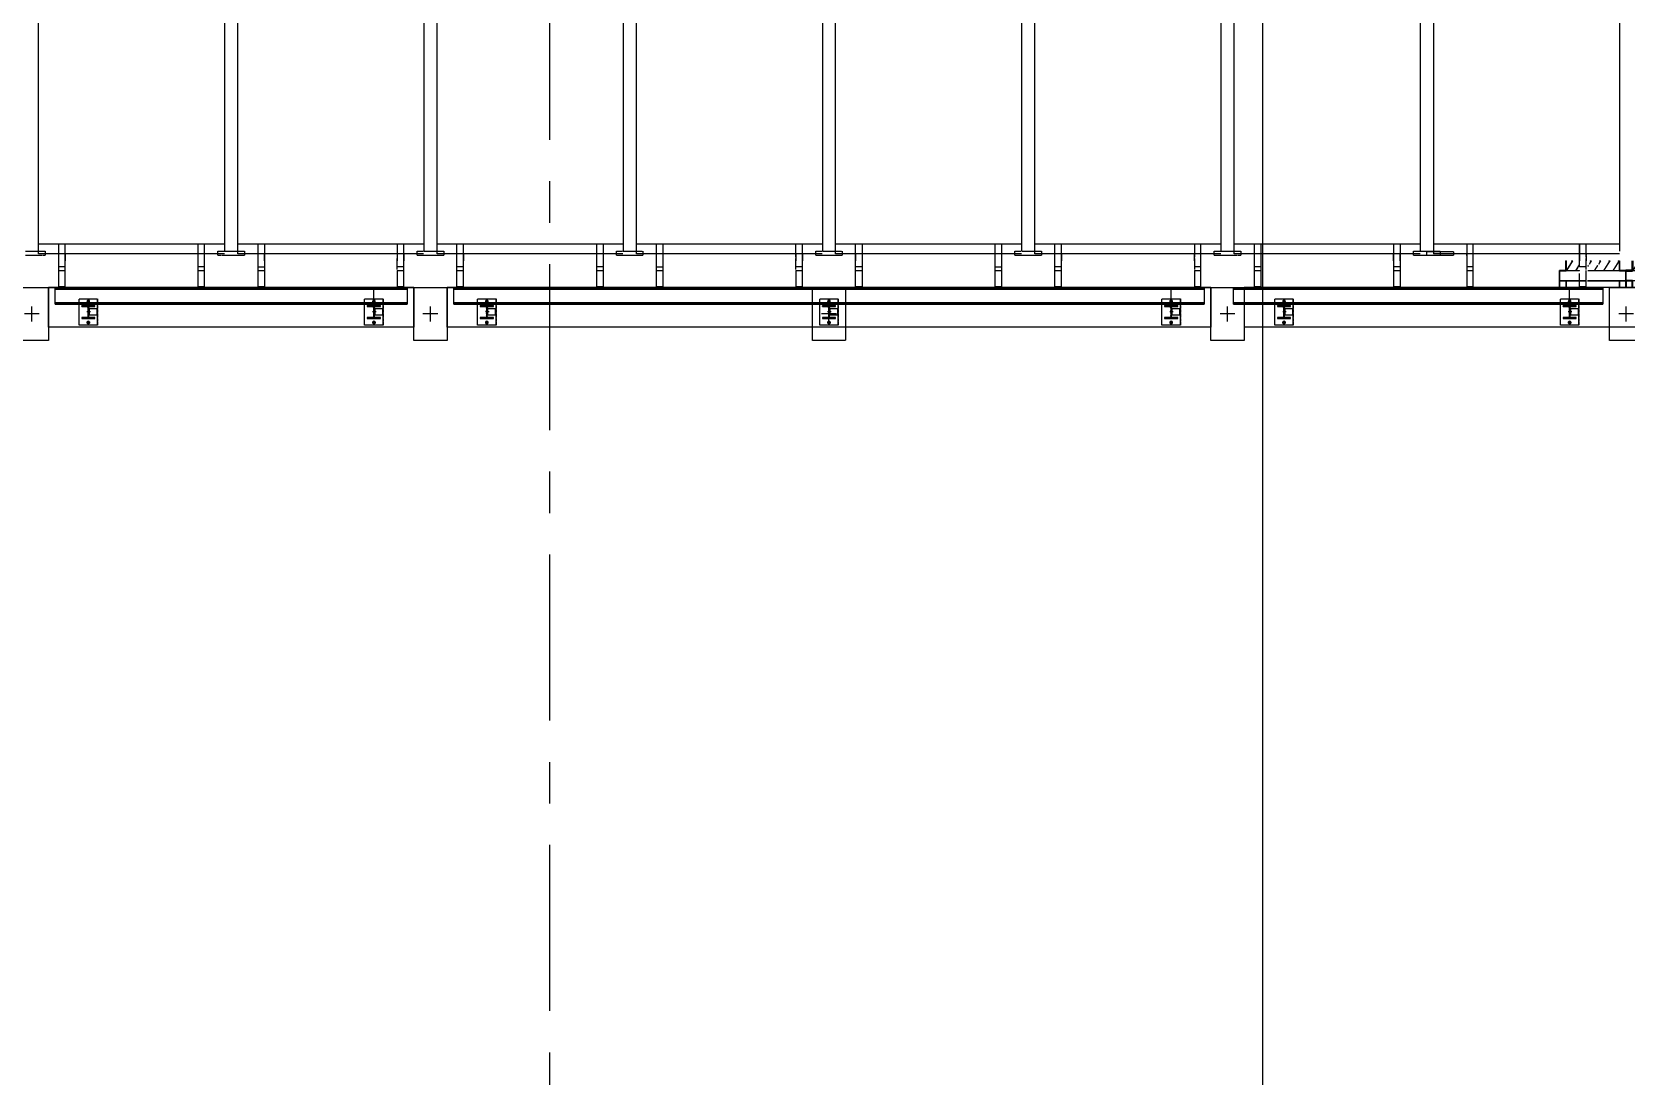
# Model space of a CAD drawing. Header units: millimetres. Extents: x 2519235 to 7246330, y 25937 to 201821.
# Drawn here: x 2849888 to 2861888, y 142746 to 150612 of the extents above; entities that cross this region are included whole.
import ezdxf
from ezdxf.enums import TextEntityAlignment as Align

# ---------------------------------------------------------------- set-up
doc = ezdxf.new("R2010")
doc.units = ezdxf.units.MM
for name, pattern in [('DXK_LINE_DOT2', [3.9198, 1.9599, -1.9599]), ('HIDDEN2', [4.7625, 3.175, -1.5875]), ('TA_GL_005.00000', [13.75, 5, -1.25, 1.25, -1.25, 5]), ('Xref-PLAN-106.940$0$HIDDEN2', [4.7625, 3.175, -1.5875])]:
    doc.linetypes.add(name, pattern=pattern)
for name, color, linetype in [('000 - 0_HIDE_OBJ_FRAMING_DEF_SUB_1', 7, 'Continuous'), ('000 - 0_SYM_DWG_GRID-BUBBLE_MAIN_COLOR_1', 7, 'Continuous'), ('000 - 0_SYM_DWG_GRIDLINE_MAIN_COLOR_251', 7, 'Continuous'), ('000 - EXISTING_CANOPY_MAIN_COLOR_1', 7, 'Continuous'), ('_BOLT-M10', 7, 'Continuous'), ('_C-SC', 7, 'Continuous'), ('_Hatch', 7, 'Continuous'), ('_LOUVER-SB', 7, 'Continuous'), ('_RCW03', 7, 'Continuous'), ('A-GENM', 7, 'Continuous'), ('A-GLAZ-CURT', 7, 'Continuous'), ('Xref-PLAN-106.940$0$_C400-250', 7, 'Continuous'), ('Xref-PLAN-106.940$0$_Col-BOTTOM', 7, 'Xref-PLAN-106.940$0$HIDDEN2'), ('Xref-PLAN-106.940$0$_PP-Dim', 7, 'Continuous')]:
    doc.layers.add(name, color=color, linetype=linetype)
doc.styles.add('Arial', font='arial.ttf', dxfattribs={"height": 300})
doc.styles.add('TA', font='', dxfattribs={"height": 4.5})
doc.styles.get('TA').set_extended_font_data('Cordia New')

# ---------------------------------------------------------------- blocks, each defined once
blk = doc.blocks.new('DPA_CP_Entrance Louver Grill Vertical - Louver Grill Vertical Z-27946342-ENTRANCE 1 - LOWER ROOF LEVEL PLAN')
at = {"layer": '000 - 0_HIDE_OBJ_FRAMING_DEF_SUB_1', "color": 7, "lineweight": 35}
for p, q in [((-702, 127), (-750, 127)), ((-750, 127), (-750, 125)), ((-750, 125), (-700, 125)), ((-700, 200), (-702, 200)), ((-702, 200), (-702, 127)), ((-700, 125), (-700, 200)), ((702, 200), (700, 200)), ((700, 200), (700, 125)), ((700, 125), (750, 125)), ((702, 127), (702, 200)), ((750, 127), (702, 127)), ((750, 125), (750, 127)), ((-700, 50), (-750, 50)), ((-750, 50), (-750, 0)), ((-700, 0), (-700, 50)), ((750, 50), (700, 50)), ((700, 50), (700, 0)), ((700, 0), (750, 0)), ((750, 0), (750, 50))]:
    blk.add_line(p, q, dxfattribs=at)
at = {"layer": '000 - 0_HIDE_OBJ_FRAMING_DEF_SUB_1', "color": 7}
for p, q in [((-750, 50), (-750, 125)), ((750, 125), (-750, 125)), ((750, 125), (750, 50)), ((750, 50), (-750, 50))]:
    blk.add_line(p, q, dxfattribs=at)
blk = doc.blocks.new('DPA_CP_Entrance Louver Grill Vertical - Louver Grill Vertical Z-V2-ENTRANCE 1 - LOWER ROOF LEVEL PLAN')
at = {"layer": '000 - 0_HIDE_OBJ_FRAMING_DEF_SUB_1', "color": 7, "lineweight": 35}
for p, q in [((-702, 127), (-750, 127)), ((-750, 127), (-750, 125)), ((-750, 125), (-700, 125)), ((-700, 200), (-702, 200)), ((-702, 200), (-702, 127)), ((-700, 125), (-700, 200)), ((702, 200), (700, 200)), ((700, 200), (700, 125)), ((700, 125), (750, 125)), ((702, 127), (702, 200)), ((750, 127), (702, 127)), ((750, 125), (750, 127)), ((-700, 50), (-750, 50)), ((-750, 50), (-750, 0)), ((-750, 0), (-700, 0)), ((-700, 0), (-700, 50)), ((750, 50), (700, 50)), ((700, 50), (700, 0)), ((750, 0), (750, 50))]:
    blk.add_line(p, q, dxfattribs=at)
at = {"layer": '000 - 0_HIDE_OBJ_FRAMING_DEF_SUB_1', "color": 7}
for p, q in [((-750, 50), (-750, 125)), ((750, 125), (-750, 125)), ((750, 125), (750, 50)), ((750, 50), (-750, 50))]:
    blk.add_line(p, q, dxfattribs=at)
blk = doc.blocks.new('GM_Louver Grill Vertical Z1 - Z Profile-27946408-ENTRANCE 1 - LOWER ROOF LEVEL PLAN')
at = {"layer": '000 - 0_HIDE_OBJ_FRAMING_DEF_SUB_1', "color": 7, "lineweight": 9}
for p, q in [((46, 73), (0, 0)), ((0, 0), (30, 0)), ((4, 2), (50, 75)), ((30, 2), (4, 2)), ((30, 0), (30, 2)), ((50, 75), (40, 75)), ((40, 75), (40, 73)), ((40, 73), (46, 73))]:
    blk.add_line(p, q, dxfattribs=at)
blk = doc.blocks.new('DPA_CP_Entrance Louver Grill Vertical - Louver Grill Vertical Z-27953553-ENTRANCE 1 - LOWER ROOF LEVEL PLAN')
at = {"layer": '000 - 0_HIDE_OBJ_FRAMING_DEF_SUB_1', "color": 7, "lineweight": 35}
for p, q in [((-652, 127), (-700, 127)), ((-700, 127), (-700, 125)), ((-700, 125), (-650, 125)), ((-650, 200), (-652, 200)), ((-652, 200), (-652, 127)), ((-650, 125), (-650, 200)), ((652, 200), (650, 200)), ((650, 200), (650, 125)), ((650, 125), (700, 125)), ((652, 127), (652, 200)), ((700, 127), (652, 127)), ((700, 125), (700, 127)), ((-650, 50), (-700, 50)), ((-700, 50), (-700, 0)), ((-700, 0), (-650, 0)), ((-650, 0), (-650, 50)), ((700, 50), (650, 50)), ((650, 50), (650, 0)), ((650, 0), (700, 0)), ((700, 0), (700, 50))]:
    blk.add_line(p, q, dxfattribs=at)
at = {"layer": '000 - 0_HIDE_OBJ_FRAMING_DEF_SUB_1', "color": 7}
for p, q in [((-700, 50), (-700, 125)), ((700, 125), (-700, 125)), ((700, 125), (700, 50)), ((700, 50), (-700, 50))]:
    blk.add_line(p, q, dxfattribs=at)
blk = doc.blocks.new('DPA_CP_Entrance Louver Grill Vertical - Louver Grill Vertical Z-27954336-ENTRANCE 1 - LOWER ROOF LEVEL PLAN')
at = {"layer": '000 - 0_HIDE_OBJ_FRAMING_DEF_SUB_1', "color": 7}
for p, q in [((-202, 127), (-250, 127)), ((-250, 127), (-250, 125)), ((-250, 125), (-250, 127)), ((-250, 127), (-202, 127)), ((-250, 125), (-200, 125)), ((-200, 125), (-250, 125)), ((-250, 50), (-250, 125)), ((-250, 125), (-250, 50)), ((-99, 125), (-250, 125)), ((-99, 125), (-250, 125)), ((-250, 50), (-250, 125)), ((-250, 125), (-250, 50)), ((-99, 125), (-250, 125)), ((-99, 125), (-250, 125)), ((-200, 200), (-202, 200)), ((-202, 200), (-202, 127)), ((-202, 127), (-202, 200)), ((-202, 200), (-200, 200)), ((-200, 125), (-200, 200)), ((-200, 200), (-200, 125)), ((250, 125), (-36, 125)), ((250, 125), (-36, 125)), ((250, 125), (-36, 125)), ((250, 125), (-36, 125)), ((202, 200), (200, 200)), ((200, 200), (200, 125)), ((200, 125), (200, 200)), ((200, 200), (202, 200)), ((200, 125), (250, 125)), ((250, 125), (200, 125)), ((202, 127), (202, 200)), ((202, 200), (202, 127)), ((250, 127), (202, 127)), ((202, 127), (250, 127)), ((250, 125), (250, 127)), ((250, 127), (250, 125)), ((250, 50), (250, 125)), ((250, 125), (250, 50)), ((250, 50), (250, 125)), ((250, 125), (250, 50)), ((-250, 50), (-250, 0)), ((-200, 50), (-250, 50)), ((-250, 50), (-200, 50)), ((-250, 0), (-250, 50)), ((-250, 50), (-99, 50)), ((-99, 50), (-250, 50)), ((-250, 50), (-49, 50)), ((-49, 50), (-250, 50)), ((-250, 0), (-200, 0)), ((-200, 0), (-250, 0)), ((-200, 0), (-200, 50)), ((-200, 50), (-200, 0)), ((-39, 50), (250, 50)), ((250, 50), (-39, 50)), ((-39, 50), (250, 50)), ((250, 50), (-39, 50)), ((200, 50), (200, 0)), ((250, 50), (200, 50)), ((200, 50), (250, 50)), ((200, 0), (200, 50)), ((200, 0), (250, 0)), ((250, 0), (200, 0)), ((250, 0), (250, 50)), ((250, 50), (250, 0))]:
    blk.add_line(p, q, dxfattribs=at)
blk = doc.blocks.new('DPA_CP_Entrance Louver Grill Vertical - Louver Grill Vertical Z-27954203-ENTRANCE 1 - LOWER ROOF LEVEL PLAN')
at = {"layer": '000 - 0_HIDE_OBJ_FRAMING_DEF_SUB_1', "color": 7}
for p, q in [((-750, 127), (-750, 125)), ((-750, 125), (-750, 127)), ((-750, 125), (-744, 125)), ((-744, 125), (-750, 125)), ((-750, 50), (-750, 125)), ((-750, 125), (-750, 50)), ((-744, 125), (-750, 125)), ((-744, 125), (-750, 125)), ((-750, 50), (-750, 125)), ((-750, 125), (-750, 50)), ((-744, 125), (-750, 125)), ((-744, 125), (-750, 125)), ((-750, 50), (-750, 0)), ((-750, 0), (-750, 50))]:
    blk.add_line(p, q, dxfattribs=at)
blk = doc.blocks.new('GM_Louver Grill Vertical Z1 - Z Profile-27954269-ENTRANCE 1 - LOWER ROOF LEVEL PLAN')
at = {"layer": '000 - 0_HIDE_OBJ_FRAMING_DEF_SUB_1', "color": 7, "lineweight": 9}
for p, q in [((46, 73), (0, 0)), ((0, 0), (46, 73)), ((0, 0), (30, 0)), ((30, 0), (0, 0)), ((4, 2), (50, 75)), ((50, 75), (4, 2)), ((30, 2), (4, 2)), ((4, 2), (30, 2)), ((30, 0), (30, 2)), ((30, 2), (30, 0)), ((50, 75), (40, 75)), ((40, 75), (40, 73)), ((40, 73), (40, 75)), ((40, 75), (50, 75)), ((40, 73), (46, 73)), ((46, 73), (40, 73))]:
    blk.add_line(p, q, dxfattribs=at)
blk = doc.blocks.new('GM_Louver Grill Vertical Z1 - Z Profile-V106-ENTRANCE 1 - LOWER ROOF LEVEL PLAN')
at = {"layer": '000 - 0_HIDE_OBJ_FRAMING_DEF_SUB_1', "color": 7, "lineweight": 9}
for p, q in [((25, 39), (0, 0)), ((0, 0), (25, 39)), ((0, 0), (30, 0)), ((30, 0), (0, 0)), ((4, 2), (27, 39)), ((27, 39), (4, 2)), ((30, 2), (4, 2)), ((4, 2), (30, 2)), ((30, 0), (30, 2)), ((30, 2), (30, 0)), ((46, 73), (32, 51)), ((32, 51), (46, 73)), ((35, 51), (50, 75)), ((50, 75), (35, 51)), ((50, 75), (40, 75)), ((40, 75), (40, 73)), ((40, 73), (40, 75)), ((40, 75), (50, 75)), ((40, 73), (46, 73)), ((46, 73), (40, 73))]:
    blk.add_line(p, q, dxfattribs=at)
blk = doc.blocks.new('GM_Louver Grill Vertical Z1 - Z Profile-V107-ENTRANCE 1 - LOWER ROOF LEVEL PLAN')
at = {"layer": '000 - 0_HIDE_OBJ_FRAMING_DEF_SUB_1', "color": 7, "lineweight": 9}
for p, q in [((24, 33), (27, 39)), ((25, 39), (24, 37)), ((24, 37), (25, 39)), ((27, 39), (24, 33)), ((30, 2), (24, 2)), ((24, 2), (30, 2)), ((24, 0), (30, 0)), ((30, 0), (24, 0)), ((30, 0), (30, 2)), ((30, 2), (30, 0)), ((46, 73), (32, 51)), ((32, 51), (46, 73)), ((35, 51), (50, 75)), ((50, 75), (35, 51)), ((50, 75), (40, 75)), ((40, 75), (40, 73)), ((40, 73), (40, 75)), ((40, 75), (50, 75)), ((40, 73), (46, 73)), ((46, 73), (40, 73))]:
    blk.add_line(p, q, dxfattribs=at)
blk = doc.blocks.new('GM_Louver Grill Vertical Z1 - Z Profile-V108-ENTRANCE 1 - LOWER ROOF LEVEL PLAN')
at = {"layer": '000 - 0_HIDE_OBJ_FRAMING_DEF_SUB_1', "color": 7, "lineweight": 9}
for p, q in [((31, 49), (0, 0)), ((0, 0), (31, 49)), ((0, 0), (30, 0)), ((30, 0), (0, 0)), ((4, 2), (31, 45)), ((31, 45), (4, 2)), ((30, 2), (4, 2)), ((4, 2), (30, 2)), ((30, 0), (30, 2)), ((30, 2), (30, 0))]:
    blk.add_line(p, q, dxfattribs=at)
blk = doc.blocks.new('A$C7e7c92b9')
at = {"layer": 'A-GENM', "color": 7, "lineweight": 9, "rotation": 180}
for p in [(118720, 9933), (118794, 9933), (118867, 9933), (118941, 9933), (119014, 9933), (119088, 9933), (119161, 9933), (119235, 9933), (119308, 9933), (119382, 9933), (119455, 9933), (119529, 9933), (119603, 9933), (119676, 9933), (119750, 9933), (119823, 9933), (119897, 9933), (119970, 9933), (120120, 9933), (120195, 9933), (120270, 9933), (120345, 9933), (120420, 9933), (120495, 9933), (120570, 9933), (120645, 9933), (120720, 9933), (120795, 9933), (120870, 9933), (120945, 9933), (121020, 9933), (121095, 9933), (121170, 9933), (121245, 9933), (121320, 9933), (121395, 9933), (121470, 9933), (121620, 9933), (121695, 9933), (121770, 9933), (121845, 9933), (121920, 9933), (121995, 9933), (122070, 9933), (122145, 9933), (122220, 9933), (122295, 9933), (122370, 9933), (122445, 9933), (122520, 9933), (122595, 9933), (122670, 9933), (122745, 9933), (122820, 9933), (122895, 9933), (122970, 9933), (123120, 9933), (123195, 9933), (123270, 9933), (123345, 9933), (123420, 9933), (123495, 9933), (123570, 9933), (123645, 9933), (123720, 9933), (123795, 9933), (123870, 9933), (123945, 9933), (124020, 9933), (124095, 9933), (124170, 9933), (124245, 9933), (124320, 9933), (124395, 9933), (124470, 9933), (124620, 9933), (124695, 9933), (124770, 9933), (124845, 9933), (124920, 9933), (124995, 9933), (125070, 9933), (125145, 9933), (125220, 9933), (125295, 9933), (125370, 9933), (125445, 9933), (125520, 9933), (125595, 9933), (125670, 9933), (125745, 9933), (125820, 9933), (125895, 9933), (125970, 9933), (126120, 9933), (126195, 9933), (126270, 9933), (126345, 9933), (126420, 9933), (126495, 9933), (126570, 9933), (126645, 9933), (126720, 9933), (126795, 9933), (126870, 9933), (126945, 9933), (127020, 9933), (127095, 9933), (127170, 9933), (127245, 9933), (127320, 9933), (127395, 9933), (127470, 9933)]:
    blk.add_blockref('GM_Louver Grill Vertical Z1 - Z Profile-27946408-ENTRANCE 1 - LOWER ROOF LEVEL PLAN', p, dxfattribs=at)
at = {"layer": 'A-GENM', "color": 7, "rotation": 180}
for name, p in [('GM_Louver Grill Vertical Z1 - Z Profile-27954269-ENTRANCE 1 - LOWER ROOF LEVEL PLAN', (127620, 9933)), ('GM_Louver Grill Vertical Z1 - Z Profile-27954269-ENTRANCE 1 - LOWER ROOF LEVEL PLAN', (127690, 9933)), ('GM_Louver Grill Vertical Z1 - Z Profile-V106-ENTRANCE 1 - LOWER ROOF LEVEL PLAN', (127760, 9933)), ('GM_Louver Grill Vertical Z1 - Z Profile-V107-ENTRANCE 1 - LOWER ROOF LEVEL PLAN', (127830, 9933)), ('GM_Louver Grill Vertical Z1 - Z Profile-V108-ENTRANCE 1 - LOWER ROOF LEVEL PLAN', (127900, 9933)), ('GM_Louver Grill Vertical Z1 - Z Profile-27954269-ENTRANCE 1 - LOWER ROOF LEVEL PLAN', (127970, 9933))]:
    blk.add_blockref(name, p, dxfattribs=at)
at = {"layer": 'A-GLAZ-CURT', "color": 7, "rotation": 180}
for name, p in [('DPA_CP_Entrance Louver Grill Vertical - Louver Grill Vertical Z-27953553-ENTRANCE 1 - LOWER ROOF LEVEL PLAN', (119320, 10058)), ('DPA_CP_Entrance Louver Grill Vertical - Louver Grill Vertical Z-27946342-ENTRANCE 1 - LOWER ROOF LEVEL PLAN', (120770, 10058)), ('DPA_CP_Entrance Louver Grill Vertical - Louver Grill Vertical Z-V2-ENTRANCE 1 - LOWER ROOF LEVEL PLAN', (122270, 10058)), ('DPA_CP_Entrance Louver Grill Vertical - Louver Grill Vertical Z-27946342-ENTRANCE 1 - LOWER ROOF LEVEL PLAN', (123770, 10058)), ('DPA_CP_Entrance Louver Grill Vertical - Louver Grill Vertical Z-V2-ENTRANCE 1 - LOWER ROOF LEVEL PLAN', (125270, 10058)), ('DPA_CP_Entrance Louver Grill Vertical - Louver Grill Vertical Z-27946342-ENTRANCE 1 - LOWER ROOF LEVEL PLAN', (126770, 10058)), ('DPA_CP_Entrance Louver Grill Vertical - Louver Grill Vertical Z-27954203-ENTRANCE 1 - LOWER ROOF LEVEL PLAN', (126770, 10058)), ('DPA_CP_Entrance Louver Grill Vertical - Louver Grill Vertical Z-27954336-ENTRANCE 1 - LOWER ROOF LEVEL PLAN', (127770, 10058))]:
    blk.add_blockref(name, p, dxfattribs=at)
blk = doc.blocks.new('Xref-PLAN-106.940$0$_C400-250')
at = {"color": 7}
blk.add_lwpolyline([(125, 0), (125, -400), (-125, -400), (-125, 0)], close=True, dxfattribs=at)
at = {"layer": 'Defpoints', "color": 7}
for p, q in [((-56, -200), (56, -200)), ((0, -144), (0, -256))]:
    blk.add_line(p, q, dxfattribs=at)
blk = doc.blocks.new('Xref-PLAN-106.940')
at = {"layer": 'Xref-PLAN-106.940$0$_PP-Dim', "color": 7}
for p, q in [((124644, 10358), (130394, 10358)), ((130644, 10358), (136394, 10358)), ((136644, 10358), (139394, 10358)), ((124644, 10058), (130394, 10058)), ((130644, 10058), (136394, 10058)), ((136644, 10058), (139394, 10058))]:
    blk.add_line(p, q, dxfattribs=at)
at = {"layer": 'Xref-PLAN-106.940$0$_C400-250', "color": 7}
for p in [(130519, 10458), (136519, 10458), (139519, 10458)]:
    blk.add_blockref('Xref-PLAN-106.940$0$_C400-250', p, dxfattribs=at)
at = {"layer": 'Xref-PLAN-106.940$0$_Col-BOTTOM', "color": 7}
for p in [(127519, 10458), (133519, 10458)]:
    blk.add_blockref('Xref-PLAN-106.940$0$_C400-250', p, dxfattribs=at)
blk = doc.blocks.new('_C-SC')
at = {"layer": '_Hatch'}
h = blk.add_hatch(dxfattribs=at)
h.set_pattern_fill('STEEL', scale=1.5)
h.set_pattern_definition([(45, (-1941.0177, -2436.031), (-3.367596, 3.367596), []), (45, (-1941.0177, -2433.6497), (-3.367596, 3.367596), [])])
h.paths.add_polyline_path([(3, 67), (3, 3, 0.414214), (13, -7), (50, -7), (50, -15), (-50, -15), (-50, -7), (-13, -7, 0.414214), (-3, 3), (-3, 67, 0.414214), (-13, 77), (-50, 77), (-50, 85), (50, 85), (50, 77), (13, 77, 0.414214)])
at = {"color": 7, "linetype": 'Continuous'}
for p, q in [((70, 135), (-70, 135)), ((-70, 135), (-70, -25)), ((70, 135), (70, -25))]:
    blk.add_line(p, q, dxfattribs=at)
at = {"color": 7, "linetype": 'DXK_LINE_DOT2'}
for p, q in [((-70, 135), (-70, -25)), ((70, 135), (-70, 135)), ((70, -25), (70, 135))]:
    blk.add_line(p, q, dxfattribs=at)
at = {"color": 7, "linetype": 'HIDDEN2'}
for p, q in [((-70, -25), (-70, -65)), ((-70, -30), (-70, -65)), ((-70, -65), (70, -65)), ((-70, -65), (70, -65)), ((70, -65), (70, -25)), ((70, -30), (70, -65))]:
    blk.add_line(p, q, dxfattribs=at)
at = {"color": 7}
blk.add_lwpolyline([(-50, 85), (50, 85), (50, 77), (13, 77, 0.414214), (3, 67), (3, 3, 0.414214), (13, -7), (50, -7), (50, -15), (-50, -15), (-50, -7), (-13, -7, 0.414214), (-3, 3), (-3, 67, 0.414214), (-13, 77), (-50, 77)], format="xyb", close=True, dxfattribs=at)
for points in [[(63, 60), (3, 60), (3, 10), (63, 10)], [(63, 60), (8, 60), (8, 10), (63, 10)]]:
    blk.add_lwpolyline(points, close=True, dxfattribs=at)
at = {"layer": '_BOLT-M10', "color": 7}
for p, q in [((0, 128), (0, 102)), ((-12, 115), (12, 115)), ((16, 35), (-10, 35)), ((3, 42), (-3, 42)), ((3, 28), (-3, 28)), ((8, 42), (3, 42)), ((8, 28), (3, 28))]:
    blk.add_line(p, q, dxfattribs=at)
blk.add_lwpolyline([(-8, 110), (0, 106), (8, 110), (8, 120), (0, 124), (-8, 120)], close=True, dxfattribs=at)
for radius in [10, 6.93]:
    blk.add_circle((0, 115), radius, dxfattribs=at)
at = {"layer": 'Defpoints', "color": 7}
for p, q in [((6, -6), (-6, 6)), ((-6, -6), (6, 6))]:
    blk.add_line(p, q, dxfattribs=at)
at = {"layer": 'Defpoints', "color": 7, "linetype": 'HIDDEN2'}
for p, q in [((-12, -45), (12, -45)), ((0, -58), (0, -32))]:
    blk.add_line(p, q, dxfattribs=at)
blk.add_lwpolyline([(-8, -40), (0, -36), (8, -40), (8, -50), (0, -54), (-8, -50)], close=True, dxfattribs=at)
for radius in [10, 6.93]:
    blk.add_circle((0, -45), radius, dxfattribs=at)
blk = doc.blocks.new('*U413')
at = {"color": 7}
for p, q in [((2531, -25), (-250, -25)), ((-250, -145), (-250, -25)), ((-250, -30), (2531, -30)), ((-250, -35), (2531, -35)), ((2531, -25), (2531, -145)), ((-250, -135), (2531, -135)), ((-250, -140), (2531, -140)), ((-250, -145), (2531, -145))]:
    blk.add_line(p, q, dxfattribs=at)
at = {"layer": 'Defpoints', "color": 7}
for p, q in [((6, -6), (-6, 6)), ((-6, -6), (6, 6)), ((0, 0), (0, -145))]:
    blk.add_line(p, q, dxfattribs=at)
blk = doc.blocks.new('*U416')
at = {"color": 7}
for p, q in [((5400, -25), (-250, -25)), ((-250, -145), (-250, -25)), ((-250, -30), (5400, -30)), ((-250, -35), (5400, -35)), ((5400, -25), (5400, -145)), ((-250, -135), (5400, -135)), ((-250, -140), (5400, -140)), ((-250, -145), (5400, -145))]:
    blk.add_line(p, q, dxfattribs=at)
at = {"layer": 'Defpoints', "color": 7}
for p, q in [((6, -6), (-6, 6)), ((-6, -6), (6, 6)), ((0, 0), (0, -145))]:
    blk.add_line(p, q, dxfattribs=at)
blk = doc.blocks.new('*U415')
at = {"color": 7}
for p, q in [((2400, -25), (-250, -25)), ((-250, -145), (-250, -25)), ((-250, -30), (2400, -30)), ((-250, -35), (2400, -35)), ((2400, -25), (2400, -145)), ((-250, -135), (2400, -135)), ((-250, -140), (2400, -140)), ((-250, -145), (2400, -145))]:
    blk.add_line(p, q, dxfattribs=at)
at = {"layer": 'Defpoints', "color": 7}
for p, q in [((6, -6), (-6, 6)), ((-6, -6), (6, 6)), ((0, 0), (0, -145))]:
    blk.add_line(p, q, dxfattribs=at)
blk = doc.blocks.new('A$C53fc0519')
at = {"layer": '000 - EXISTING_CANOPY_MAIN_COLOR_1', "color": 7}
for p, q in [((10500, -13148), (10550, -13148)), ((10500, -13148), (10500, -13275)), ((10500, -13153), (10550, -13153)), ((10550, -13148), (10550, -13252)), ((11350, -13148), (11400, -13148)), ((11350, -13148), (11350, -13475)), ((11350, -13153), (11400, -13153)), ((11400, -13475), (11400, -13148)), ((11900, -13148), (11950, -13148)), ((11900, -13475), (11900, -13148)), ((11900, -13153), (11950, -13153)), ((11950, -13475), (11950, -13148)), ((13000, -13148), (12950, -13148)), ((12950, -13475), (12950, -13148)), ((12950, -13153), (13000, -13153)), ((13000, -13475), (13000, -13148)), ((13400, -13148), (13450, -13148)), ((13400, -13148), (13400, -13475)), ((13400, -13153), (13450, -13153)), ((13450, -13275), (13450, -13148)), ((14500, -13148), (14450, -13148)), ((14450, -13148), (14450, -13475)), ((14450, -13153), (14500, -13153)), ((14500, -13148), (14500, -13475)), ((14900, -13148), (14950, -13148)), ((14900, -13148), (14900, -13475)), ((14900, -13153), (14950, -13153)), ((14950, -13148), (14950, -13475)), ((15950, -13148), (16000, -13148)), ((15950, -13475), (15950, -13148)), ((15950, -13153), (16000, -13153)), ((16000, -13148), (16000, -13475)), ((16400, -13148), (16450, -13148)), ((16400, -13148), (16400, -13475)), ((16400, -13153), (16450, -13153)), ((16450, -13275), (16450, -13148)), ((17450, -13148), (17500, -13148)), ((17450, -13475), (17450, -13148)), ((17450, -13153), (17500, -13153)), ((17500, -13475), (17500, -13148)), ((17900, -13148), (17950, -13148)), ((17900, -13475), (17900, -13148)), ((17900, -13153), (17950, -13153)), ((17950, -13475), (17950, -13148)), ((19000, -13148), (18950, -13148)), ((18950, -13148), (18950, -13475)), ((18950, -13153), (19000, -13153)), ((19000, -13148), (19000, -13475)), ((19400, -13148), (19450, -13148)), ((19400, -13148), (19400, -13475)), ((19400, -13153), (19450, -13153)), ((19450, -13275), (19450, -13148)), ((20450, -13148), (20500, -13148)), ((20450, -13475), (20450, -13148)), ((20450, -13153), (20500, -13153)), ((20500, -13475), (20500, -13148)), ((20900, -13148), (20950, -13148)), ((20900, -13148), (20900, -13475)), ((20900, -13153), (20950, -13153)), ((20950, -13475), (20950, -13148)), ((21950, -13148), (22000, -13148)), ((21950, -13148), (21950, -13475)), ((21950, -13153), (22000, -13153)), ((22000, -13475), (22000, -13148)), ((10500, -13283), (10500, -13367)), ((10500, -13303), (10550, -13303)), ((10550, -13303), (10550, -13475)), ((11350, -13273), (11400, -13273)), ((11350, -13303), (11400, -13303)), ((11900, -13273), (11950, -13273)), ((11900, -13303), (11950, -13303)), ((12950, -13273), (13000, -13273)), ((12950, -13303), (13000, -13303)), ((13400, -13273), (13450, -13273)), ((13400, -13303), (13450, -13303)), ((13450, -13367), (13450, -13283)), ((14450, -13273), (14500, -13273)), ((14450, -13303), (14500, -13303)), ((14900, -13273), (14950, -13273)), ((14950, -13303), (14900, -13303)), ((15950, -13273), (16000, -13273)), ((15950, -13303), (16000, -13303)), ((16400, -13273), (16450, -13273)), ((16400, -13303), (16450, -13303)), ((16450, -13283), (16450, -13367)), ((17450, -13273), (17500, -13273)), ((17500, -13303), (17450, -13303)), ((17900, -13273), (17950, -13273)), ((17900, -13303), (17950, -13303)), ((18950, -13273), (19000, -13273)), ((18950, -13303), (19000, -13303)), ((19400, -13273), (19450, -13273)), ((19400, -13303), (19450, -13303)), ((19450, -13283), (19450, -13367)), ((20450, -13273), (20500, -13273)), ((20500, -13303), (20450, -13303)), ((20900, -13273), (20950, -13273)), ((20900, -13303), (20950, -13303)), ((21950, -13273), (22000, -13273)), ((21950, -13303), (22000, -13303)), ((10250, -15750), (10250, -13422)), ((10251, -13400), (10265, -13400)), ((10267, -13400), (10340, -13400)), ((10342, -13400), (10415, -13400)), ((10400, -13400), (10415, -13400)), ((10417, -13400), (10490, -13400)), ((10417, -13400), (10490, -13400)), ((10492, -13400), (10500, -13400)), ((10492, -13400), (10565, -13400)), ((10500, -13384), (10500, -13349)), ((10500, -13375), (10500, -13475)), ((10500, -13400), (10500, -13388)), ((10550, -13347), (10550, -13400)), ((10550, -13400), (10550, -13347)), ((10550, -13475), (10550, -13403)), ((10567, -13400), (10640, -13400)), ((10642, -13400), (10715, -13400)), ((10717, -13400), (10790, -13400)), ((10792, -13400), (10865, -13400)), ((10867, -13400), (10940, -13400)), ((10942, -13400), (11015, -13400)), ((11017, -13400), (11090, -13400)), ((11092, -13400), (11165, -13400)), ((11167, -13400), (11240, -13400)), ((11242, -13400), (11315, -13400)), ((11317, -13400), (11390, -13400)), ((11350, -13348), (11350, -13400)), ((11392, -13400), (11465, -13400)), ((11400, -13384), (11400, -13349)), ((11400, -13388), (11400, -13400)), ((11467, -13400), (11540, -13400)), ((11546, -13390), (11500, -13390)), ((11500, -13417), (11500, -13390)), ((11500, -13417), (11529, -13417)), ((11531, -13417), (11604, -13417)), ((11542, -13400), (11615, -13400)), ((11621, -13390), (11549, -13390)), ((11600, -13420), (11600, -13390)), ((11602, -13420), (11600, -13420)), ((11651, -13420), (11605, -13420)), ((11606, -13417), (11651, -13417)), ((11617, -13400), (11650, -13400)), ((11651, -13390), (11624, -13390)), ((11650, -15750), (11650, -13400)), ((11749, -13390), (11653, -13390)), ((11653, -13417), (11700, -13417)), ((11749, -13420), (11653, -13420)), ((11700, -13390), (11700, -13417)), ((11750, -15750), (11750, -13422)), ((11771, -13390), (11751, -13390)), ((11751, -13400), (11765, -13400)), ((11752, -13420), (11751, -13420)), ((11800, -13420), (11755, -13420)), ((11767, -13400), (11840, -13400)), ((11800, -13390), (11774, -13390)), ((11800, -13390), (11800, -13420)), ((11842, -13400), (11915, -13400)), ((11900, -13347), (11900, -13400)), ((11917, -13400), (11990, -13400)), ((11950, -13348), (11950, -13400)), ((11992, -13400), (12065, -13400)), ((12067, -13400), (12140, -13400)), ((12142, -13400), (12215, -13400)), ((12217, -13400), (12290, -13400)), ((12292, -13400), (12365, -13400)), ((12367, -13400), (12440, -13400)), ((12442, -13400), (12515, -13400)), ((12517, -13400), (12590, -13400)), ((12592, -13400), (12665, -13400)), ((12667, -13400), (12740, -13400)), ((12742, -13400), (12815, -13400)), ((12817, -13400), (12890, -13400)), ((12892, -13400), (12965, -13400)), ((12950, -13400), (12950, -13347)), ((12967, -13400), (13040, -13400)), ((13000, -13400), (13000, -13348)), ((13042, -13400), (13115, -13400)), ((13121, -13390), (13100, -13390)), ((13100, -13420), (13100, -13390)), ((13102, -13420), (13100, -13420)), ((13151, -13420), (13105, -13420)), ((13117, -13400), (13150, -13400)), ((13151, -13390), (13124, -13390)), ((13150, -13400), (13150, -15750)), ((13249, -13390), (13153, -13390)), ((13249, -13420), (13153, -13420)), ((13250, -15750), (13250, -13422)), ((13271, -13390), (13251, -13390)), ((13251, -13400), (13265, -13400)), ((13252, -13420), (13251, -13420)), ((13300, -13420), (13255, -13420)), ((13267, -13400), (13340, -13400)), ((13300, -13390), (13274, -13390)), ((13300, -13390), (13300, -13420)), ((13342, -13400), (13415, -13400)), ((13400, -13347), (13400, -13400)), ((13417, -13400), (13490, -13400)), ((13450, -13348), (13450, -13400)), ((13450, -13475), (13450, -13375)), ((13492, -13400), (13565, -13400)), ((13567, -13400), (13640, -13400)), ((13642, -13400), (13715, -13400)), ((13717, -13400), (13790, -13400)), ((13792, -13400), (13865, -13400)), ((13867, -13400), (13940, -13400)), ((13942, -13400), (14015, -13400)), ((14017, -13400), (14090, -13400)), ((14092, -13400), (14165, -13400)), ((14167, -13400), (14240, -13400)), ((14242, -13400), (14315, -13400)), ((14317, -13400), (14390, -13400)), ((14392, -13400), (14465, -13400)), ((14450, -13400), (14450, -13347)), ((14467, -13400), (14540, -13400)), ((14500, -13348), (14500, -13400)), ((14542, -13400), (14615, -13400)), ((14621, -13390), (14600, -13390)), ((14600, -13420), (14600, -13390)), ((14602, -13420), (14600, -13420)), ((14651, -13420), (14605, -13420)), ((14617, -13400), (14650, -13400)), ((14651, -13390), (14624, -13390)), ((14650, -13400), (14650, -15750)), ((14749, -13390), (14653, -13390)), ((14749, -13420), (14653, -13420)), ((14750, -15750), (14750, -13422)), ((14771, -13390), (14751, -13390)), ((14751, -13400), (14765, -13400)), ((14752, -13420), (14751, -13420)), ((14800, -13420), (14755, -13420)), ((14767, -13400), (14840, -13400)), ((14800, -13390), (14774, -13390)), ((14800, -13390), (14800, -13420)), ((14842, -13400), (14915, -13400)), ((14900, -13347), (14900, -13400)), ((14917, -13400), (14990, -13400)), ((14950, -13348), (14950, -13400)), ((14992, -13400), (15065, -13400)), ((15067, -13400), (15140, -13400)), ((15142, -13400), (15215, -13400)), ((15217, -13400), (15290, -13400)), ((15292, -13400), (15365, -13400)), ((15367, -13400), (15440, -13400)), ((15442, -13400), (15515, -13400)), ((15517, -13400), (15590, -13400)), ((15592, -13400), (15665, -13400)), ((15667, -13400), (15740, -13400)), ((15742, -13400), (15815, -13400)), ((15817, -13400), (15890, -13400)), ((15892, -13400), (15965, -13400)), ((15950, -13400), (15950, -13347)), ((15967, -13400), (16040, -13400)), ((16000, -13400), (16000, -13348)), ((16042, -13400), (16115, -13400)), ((16121, -13390), (16100, -13390)), ((16100, -13420), (16100, -13390)), ((16102, -13420), (16100, -13420)), ((16151, -13420), (16105, -13420)), ((16117, -13400), (16150, -13400)), ((16151, -13390), (16124, -13390)), ((16150, -13400), (16150, -15750)), ((16249, -13390), (16153, -13390)), ((16249, -13420), (16153, -13420)), ((16250, -15750), (16250, -13422)), ((16271, -13390), (16251, -13390)), ((16251, -13400), (16265, -13400)), ((16252, -13420), (16251, -13420)), ((16300, -13420), (16255, -13420)), ((16267, -13400), (16340, -13400)), ((16300, -13390), (16274, -13390)), ((16300, -13390), (16300, -13420)), ((16342, -13400), (16415, -13400)), ((16400, -13400), (16400, -13347)), ((16417, -13400), (16490, -13400)), ((16450, -13400), (16450, -13348)), ((16450, -13375), (16450, -13475)), ((16492, -13400), (16565, -13400)), ((16567, -13400), (16640, -13400)), ((16642, -13400), (16715, -13400)), ((16717, -13400), (16790, -13400)), ((16792, -13400), (16865, -13400)), ((16867, -13400), (16940, -13400)), ((16942, -13400), (17015, -13400)), ((17017, -13400), (17090, -13400)), ((17092, -13400), (17165, -13400)), ((17167, -13400), (17240, -13400)), ((17242, -13400), (17315, -13400)), ((17317, -13400), (17390, -13400)), ((17392, -13400), (17465, -13400)), ((17450, -13400), (17450, -13347)), ((17467, -13400), (17540, -13400)), ((17500, -13400), (17500, -13348)), ((17542, -13400), (17615, -13400)), ((17621, -13390), (17600, -13390)), ((17600, -13420), (17600, -13390)), ((17602, -13420), (17600, -13420)), ((17651, -13420), (17605, -13420)), ((17617, -13400), (17650, -13400)), ((17651, -13390), (17624, -13390)), ((17650, -13400), (17650, -15750)), ((17749, -13390), (17653, -13390)), ((17749, -13420), (17653, -13420)), ((17750, -15750), (17750, -13422)), ((17771, -13390), (17751, -13390)), ((17751, -13400), (17765, -13400)), ((17752, -13420), (17751, -13420)), ((17800, -13420), (17755, -13420)), ((17767, -13400), (17840, -13400)), ((17800, -13390), (17774, -13390)), ((17800, -13390), (17800, -13420)), ((17842, -13400), (17915, -13400)), ((17900, -13400), (17900, -13347)), ((17917, -13400), (17990, -13400)), ((17950, -13400), (17950, -13348)), ((17992, -13400), (18065, -13400)), ((18067, -13400), (18140, -13400)), ((18142, -13400), (18215, -13400)), ((18217, -13400), (18290, -13400)), ((18292, -13400), (18365, -13400)), ((18367, -13400), (18440, -13400)), ((18442, -13400), (18515, -13400)), ((18517, -13400), (18590, -13400)), ((18592, -13400), (18665, -13400)), ((18667, -13400), (18740, -13400)), ((18742, -13400), (18815, -13400)), ((18817, -13400), (18890, -13400)), ((18892, -13400), (18965, -13400)), ((18950, -13400), (18950, -13347)), ((18967, -13400), (19040, -13400)), ((19000, -13348), (19000, -13400)), ((19042, -13400), (19115, -13400)), ((19121, -13390), (19100, -13390)), ((19100, -13420), (19100, -13390)), ((19102, -13420), (19100, -13420)), ((19151, -13420), (19105, -13420)), ((19117, -13400), (19150, -13400)), ((19151, -13390), (19124, -13390)), ((19150, -13400), (19150, -15750)), ((19249, -13390), (19153, -13390)), ((19249, -13420), (19153, -13420)), ((19250, -15750), (19250, -13422)), ((19271, -13390), (19251, -13390)), ((19251, -13400), (19265, -13400)), ((19252, -13420), (19251, -13420)), ((19300, -13420), (19255, -13420)), ((19267, -13400), (19340, -13400)), ((19300, -13390), (19274, -13390)), ((19300, -13390), (19300, -13420)), ((19342, -13400), (19415, -13400)), ((19400, -13400), (19400, -13347)), ((19417, -13400), (19490, -13400)), ((19450, -13400), (19450, -13348)), ((19450, -13475), (19450, -13375)), ((19492, -13400), (19565, -13400)), ((19567, -13400), (19640, -13400)), ((19642, -13400), (19715, -13400)), ((19717, -13400), (19790, -13400)), ((19792, -13400), (19865, -13400)), ((19867, -13400), (19940, -13400)), ((19942, -13400), (20015, -13400)), ((20017, -13400), (20090, -13400)), ((20092, -13400), (20165, -13400)), ((20167, -13400), (20240, -13400)), ((20242, -13400), (20315, -13400)), ((20317, -13400), (20390, -13400)), ((20392, -13400), (20465, -13400)), ((20450, -13347), (20450, -13400)), ((20467, -13400), (20540, -13400)), ((20500, -13400), (20500, -13348)), ((20542, -13400), (20615, -13400)), ((20621, -13390), (20600, -13390)), ((20600, -13420), (20600, -13390)), ((20602, -13420), (20600, -13420)), ((20651, -13420), (20605, -13420)), ((20617, -13400), (20650, -13400)), ((20651, -13390), (20624, -13390)), ((20650, -13400), (20650, -15750)), ((20749, -13390), (20653, -13390)), ((20749, -13420), (20653, -13420)), ((20750, -15750), (20750, -13422)), ((20771, -13390), (20751, -13390)), ((20751, -13400), (20765, -13400)), ((20752, -13420), (20751, -13420)), ((20800, -13420), (20755, -13420)), ((20767, -13400), (20840, -13400)), ((20800, -13390), (20774, -13390)), ((20800, -13390), (20800, -13420)), ((20842, -13400), (20915, -13400)), ((20900, -13347), (20900, -13400)), ((20917, -13400), (20990, -13400)), ((20950, -13400), (20950, -13348)), ((20992, -13400), (21065, -13400)), ((21067, -13400), (21140, -13400)), ((21142, -13400), (21215, -13400)), ((21217, -13400), (21290, -13400)), ((21292, -13400), (21365, -13400)), ((21367, -13400), (21440, -13400)), ((21442, -13400), (21515, -13400)), ((21517, -13400), (21590, -13400)), ((21592, -13400), (21665, -13400)), ((21667, -13400), (21740, -13400)), ((21742, -13400), (21815, -13400)), ((21817, -13400), (21890, -13400)), ((21892, -13400), (21965, -13400)), ((21950, -13400), (21950, -13347)), ((21967, -13400), (22040, -13400)), ((22000, -13400), (22000, -13348)), ((22042, -13400), (22115, -13400)), ((22121, -13390), (22100, -13390)), ((22100, -13420), (22100, -13390)), ((22102, -13420), (22100, -13420)), ((22151, -13420), (22105, -13420)), ((22117, -13400), (22150, -13400)), ((22151, -13390), (22124, -13390)), ((22150, -13400), (22150, -15750)), ((22249, -13390), (22153, -13390)), ((22249, -13420), (22153, -13420)), ((10250, -13475), (11650, -13475)), ((11750, -13475), (13150, -13475)), ((13250, -13475), (14650, -13475)), ((14750, -13475), (16150, -13475)), ((16250, -13475), (17650, -13475)), ((17750, -13475), (19150, -13475)), ((19250, -13475), (20650, -13475)), ((20750, -13475), (22150, -13475))]:
    blk.add_line(p, q, dxfattribs=at)
blk = doc.blocks.new('*U1938')
at = {"layer": '000 - 0_SYM_DWG_GRIDLINE_MAIN_COLOR_251', "color": 7, "linetype": 'ByBlock', "ltscale": 5}
blk.add_line((20, 0), (-357, 0), dxfattribs=at)
at = {"color": 7, "style": 'TA', "flags": 1}
blk.add_attdef('LOCATION', (6, -6), '', height=4.5, rotation=270, dxfattribs=at)
at = {"layer": '000 - 0_SYM_DWG_GRID-BUBBLE_MAIN_COLOR_1', "color": 7, "style": 'Arial'}
blk.add_attdef('GRID-HEAD', text='', height=4, rotation=270, dxfattribs=at).set_placement((54, 0), align=Align.MIDDLE_CENTER)
blk = doc.blocks.new('W-1-PP17-ENT1_REV02_20260415-161303_PP17_ENT1_MAIN_DIMS_PL')
at = {"layer": '000 - 0_SYM_DWG_GRIDLINE_MAIN_COLOR_251', "color": 7, "linetype": 'TA_GL_005.00000', "xscale": 50.00000000000004, "yscale": 50.00000000000004, "zscale": 50.00000000000004, "rotation": 90}
blk.add_blockref('*U1938', (0, 0), dxfattribs=at)
blk = doc.blocks.new('A$C6d15e31b')
at = {"layer": '_RCW03', "color": 7}
for points in [[(-4975, -12900), (775, -12900), (775, -13200), (-4975, -13200)], [(1025, -12900), (3775, -12900), (3775, -13200), (1025, -13200)]]:
    blk.add_lwpolyline(points, close=True, dxfattribs=at)
at = {"color": 7}
for name, p in [('W-1-PP17-ENT1_REV02_20260415-161303_PP17_ENT1_MAIN_DIMS_PL', (0, 0)), ('Xref-PLAN-106.940', (-135619, -23258))]:
    blk.add_blockref(name, p, dxfattribs=at)
at = {"layer": '000 - 0_HIDE_OBJ_FRAMING_DEF_SUB_1', "color": 7}
blk.add_blockref('A$C7e7c92b9', (-135619, -23258), dxfattribs=at)
at = {"layer": '000 - EXISTING_CANOPY_MAIN_COLOR_1', "color": 7}
blk.add_blockref('A$C53fc0519', (-18300, -52), dxfattribs=at)
at = {"layer": '_C-SC', "color": 7, "xscale": -1}
for p in [(-7675, -13050), (-5525, -13050), (-4675, -13050), (-2100, -13050), (475, -13050), (1325, -13050), (3475, -13050)]:
    blk.add_blockref('_C-SC', p, dxfattribs=at)
at = {"layer": '_LOUVER-SB', "color": 7}
for name, p in [('*U413', (-7675, -13050)), ('*U416', (-4675, -13050)), ('*U415', (1325, -13050))]:
    blk.add_blockref(name, p, dxfattribs=at)

msp = doc.modelspace()

# ---------------------------------------------------------------- block references
at = {"color": 7, "rotation": 180}
msp.add_blockref('A$C6d15e31b', (2853787.508, 135487.092), dxfattribs=at)

# ---------------------------------------------------------------- next in the draw order: linework, layer by layer
at = {"layer": 'Defpoints', "color": 7}
msp.add_lwpolyline([(2859150.817, 131780.189), (2820458.799, 131780.189), (2820458.799, 153980.189), (2859150.817, 153980.189)], close=True, dxfattribs=at)

doc.saveas('drawing.dxf')
